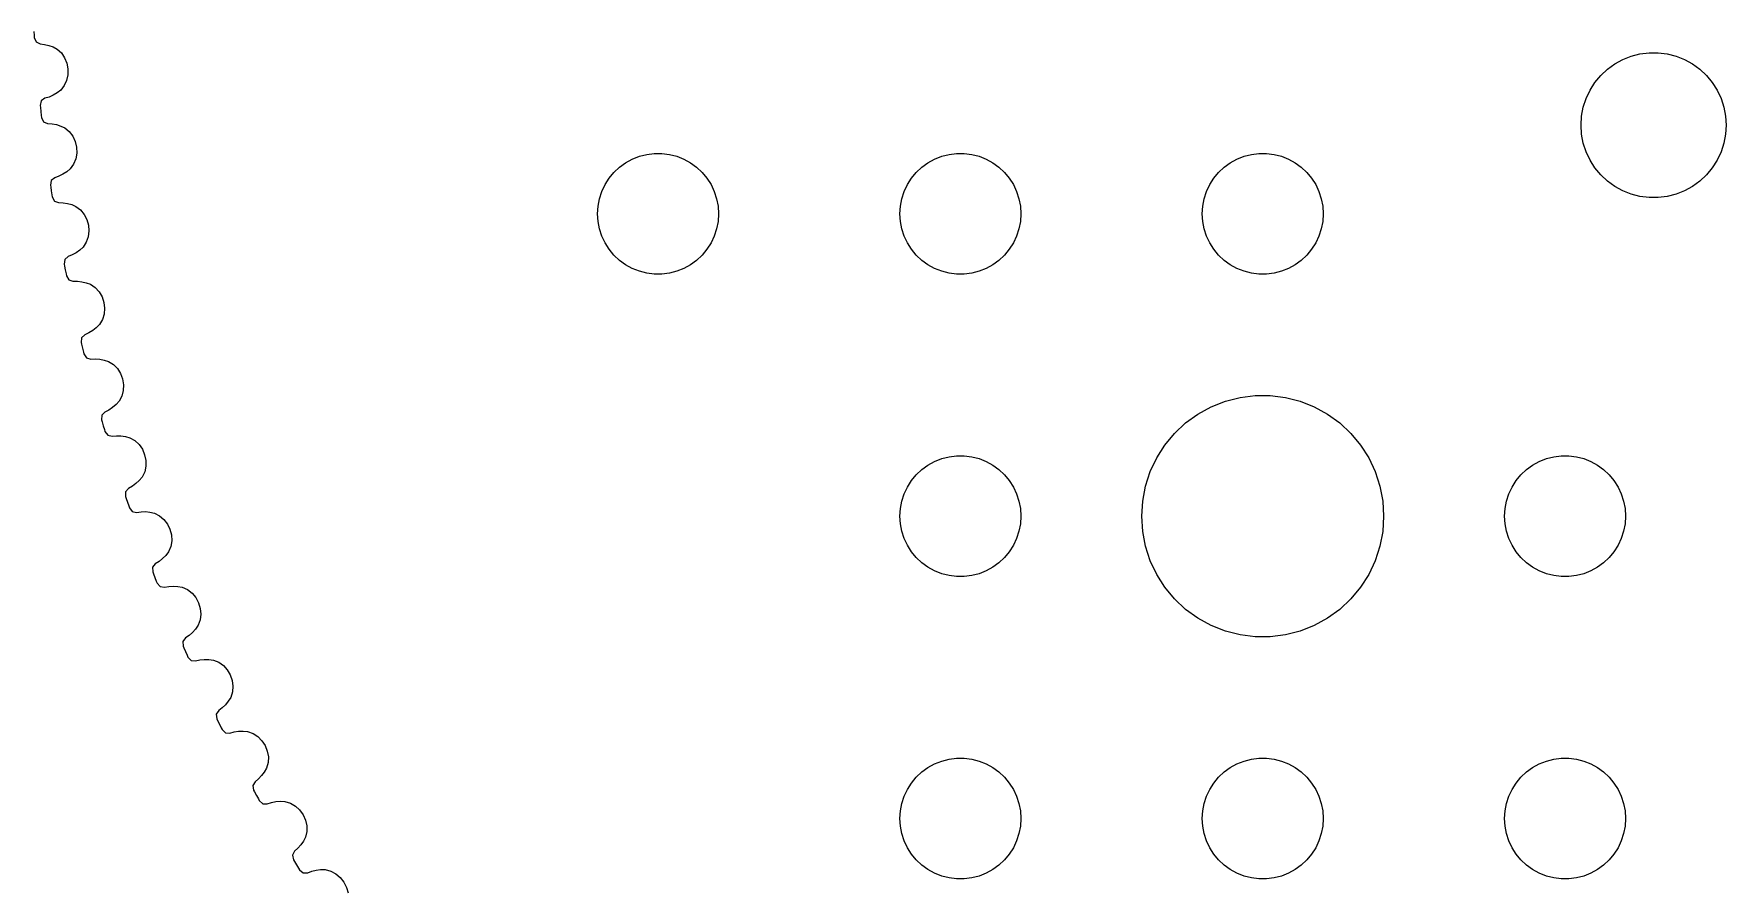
# Model space of a CAD drawing. Header units: metres. Extents: x -45.6 to 45.6, y -45.6 to 45.6.
# Drawn here: x -45.48 to -3.5, y -24.28 to -3.04 of the extents above; entities that cross this region are included whole.
import ezdxf

# ---------------------------------------------------------------- set-up
doc = ezdxf.new("R2010")
doc.units = ezdxf.units.M

msp = doc.modelspace()

# ---------------------------------------------------------------- linework, layer by layer
for p, q in [((-45.485, -2.98123), (-45.4784, -3.08046)), ((-45.4784, -3.08046), (-45.4751, -3.1282)), ((-45.4751, -3.1282), (-45.4283, -3.23691)), ((-45.4283, -3.23691), (-45.3304, -3.28491)), ((-45.3304, -3.28491), (-45.221, -3.29776)), ((-45.221, -3.29776), (-45.1136, -3.32401)), ((-45.1136, -3.32401), (-45.0091, -3.36324)), ((-45.0091, -3.36324), (-44.9082, -3.41499)), ((-44.9082, -3.41499), (-44.8022, -3.51196)), ((-44.8022, -3.51196), (-44.7213, -3.62987)), ((-44.7213, -3.62987), (-44.6667, -3.76299)), ((-44.6667, -3.76299), (-44.6398, -3.90547)), ((-6.26749, -3.7832), (-6.0694, -3.6743)), ((-6.0694, -3.6743), (-5.85922, -3.59109)), ((-5.85922, -3.59109), (-5.64027, -3.53488)), ((-5.64027, -3.53488), (-5.41602, -3.50655)), ((-5.41602, -3.50655), (-5.18997, -3.50655)), ((-5.18997, -3.50655), (-4.96571, -3.53488)), ((-4.96571, -3.53488), (-4.74677, -3.59109)), ((-4.74677, -3.59109), (-4.53659, -3.6743)), ((-4.53659, -3.6743), (-4.3385, -3.7832)), ((-44.6722, -4.19102), (-44.7314, -4.32121)), ((-44.6416, -4.05048), (-44.6722, -4.19102)), ((-44.6398, -3.90547), (-44.6416, -4.05048)), ((-6.75922, -4.24498), (-6.61514, -4.0708)), ((-6.61514, -4.0708), (-6.45035, -3.91606)), ((-6.45035, -3.91606), (-6.26749, -3.7832)), ((-4.3385, -3.7832), (-4.15562, -3.91606)), ((-4.15562, -3.91606), (-3.99084, -4.0708)), ((-3.99084, -4.0708), (-3.84676, -4.24498)), ((-45.1066, -4.60483), (-45.2122, -4.63652)), ((-45.0055, -4.56023), (-45.1066, -4.60483)), ((-44.9094, -4.50343), (-45.0055, -4.56023)), ((-44.819, -4.4351), (-44.9094, -4.50343)), ((-44.7314, -4.32121), (-44.819, -4.4351)), ((-6.97659, -4.64037), (-6.88034, -4.43584)), ((-6.88034, -4.43584), (-6.75922, -4.24498)), ((-3.84676, -4.24498), (-3.72565, -4.43584)), ((-3.72565, -4.43584), (-3.62939, -4.64037)), ((-45.3002, -4.70065), (-45.3275, -4.81598)), ((-45.3275, -4.81598), (-45.3224, -4.86357)), ((-45.3224, -4.86357), (-45.3117, -4.96243)), ((-45.3117, -4.96243), (-45.3008, -5.06128)), ((-45.2122, -4.63652), (-45.3002, -4.70065)), ((-7.08879, -5.07739), (-7.04645, -4.85535)), ((-7.04645, -4.85535), (-6.97659, -4.64037)), ((-3.62939, -4.64037), (-3.55954, -4.85535)), ((-3.55954, -4.85535), (-3.51718, -5.07739)), ((-45.3008, -5.06128), (-45.2954, -5.10883)), ((-45.2954, -5.10883), (-45.2439, -5.21538)), ((-45.2439, -5.21538), (-45.144, -5.25906)), ((-45.144, -5.25906), (-45.0341, -5.26714)), ((-45.0341, -5.26714), (-44.9257, -5.28867)), ((-44.9257, -5.28867), (-44.8196, -5.3233)), ((-44.8196, -5.3233), (-44.7166, -5.37062)), ((-44.7166, -5.37062), (-44.6064, -5.46286)), ((-7.103, -5.30299), (-7.08879, -5.07739)), ((-7.08879, -5.52859), (-7.103, -5.30299)), ((-3.51718, -5.07739), (-3.50299, -5.30299)), ((-3.50299, -5.30299), (-3.51718, -5.52859)), ((-44.6064, -5.46286), (-44.5204, -5.57713)), ((-44.5204, -5.57713), (-44.4601, -5.70773)), ((-44.4601, -5.70773), (-44.4269, -5.84891)), ((-44.4269, -5.84891), (-44.4224, -5.99385)), ((-7.04645, -5.75064), (-7.08879, -5.52859)), ((-6.97659, -5.96562), (-7.04645, -5.75064)), ((-3.55954, -5.75064), (-3.62939, -5.96562)), ((-3.51718, -5.52859), (-3.55954, -5.75064)), ((-44.5004, -6.26825), (-44.5829, -6.38586)), ((-44.4469, -6.13562), (-44.5004, -6.26825)), ((-44.4224, -5.99385), (-44.4469, -6.13562)), ((-30.9561, -6.34422), (-30.8037, -6.23351)), ((-30.8037, -6.23351), (-30.6387, -6.14275)), ((-30.6387, -6.14275), (-30.4635, -6.07341)), ((-30.4635, -6.07341), (-30.2811, -6.02657)), ((-30.2811, -6.02657), (-30.0942, -6.00294)), ((-30.0942, -6.00294), (-29.9058, -6.00294)), ((-29.9058, -6.00294), (-29.7189, -6.02657)), ((-29.7189, -6.02657), (-29.5365, -6.07341)), ((-29.5365, -6.07341), (-29.3613, -6.14275)), ((-29.3613, -6.14275), (-29.1963, -6.23351)), ((-29.1963, -6.23351), (-29.0439, -6.34422)), ((-23.4561, -6.34422), (-23.3037, -6.23351)), ((-23.3037, -6.23351), (-23.1387, -6.14275)), ((-23.1387, -6.14275), (-22.9635, -6.07341)), ((-22.9635, -6.07341), (-22.7811, -6.02657)), ((-22.7811, -6.02657), (-22.5942, -6.00294)), ((-22.5942, -6.00294), (-22.4058, -6.00294)), ((-22.4058, -6.00294), (-22.2189, -6.02657)), ((-22.2189, -6.02657), (-22.0365, -6.07341)), ((-22.0365, -6.07341), (-21.8613, -6.14275)), ((-21.8613, -6.14275), (-21.6963, -6.23351)), ((-21.6963, -6.23351), (-21.5439, -6.34422)), ((-15.9561, -6.34422), (-15.8037, -6.23351)), ((-15.8037, -6.23351), (-15.6387, -6.14275)), ((-15.6387, -6.14275), (-15.4635, -6.07341)), ((-15.4635, -6.07341), (-15.2811, -6.02657)), ((-15.2811, -6.02657), (-15.0942, -6.00294)), ((-15.0942, -6.00294), (-14.9058, -6.00294)), ((-14.9058, -6.00294), (-14.7189, -6.02657)), ((-14.7189, -6.02657), (-14.5365, -6.07341)), ((-14.5365, -6.07341), (-14.3613, -6.14275)), ((-14.3613, -6.14275), (-14.1963, -6.23351)), ((-14.1963, -6.23351), (-14.0439, -6.34422)), ((-6.88034, -6.17015), (-6.97659, -5.96562)), ((-6.75922, -6.36101), (-6.88034, -6.17015)), ((-3.72565, -6.17015), (-3.84676, -6.36101)), ((-3.62939, -5.96562), (-3.72565, -6.17015)), ((-45.0521, -6.67215), (-45.0742, -6.78856)), ((-44.9669, -6.60425), (-45.0521, -6.67215)), ((-44.8628, -6.56796), (-44.9669, -6.60425)), ((-44.7637, -6.519), (-44.8628, -6.56796)), ((-44.6702, -6.45807), (-44.7637, -6.519)), ((-44.5829, -6.38586), (-44.6702, -6.45807)), ((-31.3145, -6.77736), (-31.2135, -6.61832)), ((-31.2135, -6.61832), (-31.0934, -6.47318)), ((-31.0934, -6.47318), (-30.9561, -6.34422)), ((-29.0439, -6.34422), (-28.9065, -6.47318)), ((-28.9065, -6.47318), (-28.7865, -6.61832)), ((-28.7865, -6.61832), (-28.6855, -6.77736)), ((-23.8145, -6.77736), (-23.7135, -6.61832)), ((-23.7135, -6.61832), (-23.5934, -6.47318)), ((-23.5934, -6.47318), (-23.4561, -6.34422)), ((-21.5439, -6.34422), (-21.4065, -6.47318)), ((-21.4065, -6.47318), (-21.2865, -6.61832)), ((-21.2865, -6.61832), (-21.1855, -6.77736)), ((-16.3145, -6.77736), (-16.2135, -6.61832)), ((-16.2135, -6.61832), (-16.0934, -6.47318)), ((-16.0934, -6.47318), (-15.9561, -6.34422)), ((-14.0439, -6.34422), (-13.9065, -6.47318)), ((-13.9065, -6.47318), (-13.7865, -6.61832)), ((-13.7865, -6.61832), (-13.6855, -6.77736)), ((-6.61514, -6.53517), (-6.75922, -6.36101)), ((-6.45035, -6.68991), (-6.61514, -6.53517)), ((-6.26749, -6.82278), (-6.45035, -6.68991)), ((-4.15562, -6.68991), (-4.3385, -6.82278)), ((-3.99084, -6.53517), (-4.15562, -6.68991)), ((-3.84676, -6.36101), (-3.99084, -6.53517)), ((-45.0742, -6.78856), (-45.0671, -6.83588)), ((-45.0671, -6.83588), (-45.0521, -6.93417)), ((-45.0521, -6.93417), (-45.0369, -7.03244)), ((-45.0369, -7.03244), (-45.0294, -7.07971)), ((-45.0294, -7.07971), (-44.9733, -7.18393)), ((-31.4882, -7.312), (-31.4529, -7.12695)), ((-31.4529, -7.12695), (-31.3947, -6.9478)), ((-31.3947, -6.9478), (-31.3145, -6.77736)), ((-28.6855, -6.77736), (-28.6053, -6.9478)), ((-28.6053, -6.9478), (-28.5471, -7.12695)), ((-28.5471, -7.12695), (-28.5118, -7.312)), ((-23.9882, -7.312), (-23.9529, -7.12695)), ((-23.9529, -7.12695), (-23.8947, -6.9478)), ((-23.8947, -6.9478), (-23.8145, -6.77736)), ((-21.1855, -6.77736), (-21.1053, -6.9478)), ((-21.1053, -6.9478), (-21.0471, -7.12695)), ((-21.0471, -7.12695), (-21.0118, -7.312)), ((-16.4882, -7.312), (-16.4529, -7.12695)), ((-16.4529, -7.12695), (-16.3947, -6.9478)), ((-16.3947, -6.9478), (-16.3145, -6.77736)), ((-13.6855, -6.77736), (-13.6053, -6.9478)), ((-13.6053, -6.9478), (-13.5471, -7.12695)), ((-13.5471, -7.12695), (-13.5118, -7.312)), ((-6.0694, -6.93169), (-6.26749, -6.82278)), ((-5.85922, -7.01489), (-6.0694, -6.93169)), ((-5.64027, -7.07111), (-5.85922, -7.01489)), ((-5.41602, -7.09944), (-5.64027, -7.07111)), ((-5.18997, -7.09944), (-5.41602, -7.09944)), ((-4.96571, -7.07111), (-5.18997, -7.09944)), ((-4.74677, -7.01489), (-4.96571, -7.07111)), ((-4.53659, -6.93169), (-4.74677, -7.01489)), ((-4.3385, -6.82278), (-4.53659, -6.93169)), ((-44.9733, -7.18393), (-44.8716, -7.22322)), ((-44.8716, -7.22322), (-44.7615, -7.22647)), ((-44.7615, -7.22647), (-44.6523, -7.24327)), ((-44.6523, -7.24327), (-44.5447, -7.27324)), ((-44.5447, -7.27324), (-44.4397, -7.31601)), ((-44.4397, -7.31601), (-44.3257, -7.40337)), ((-44.3257, -7.40337), (-44.2347, -7.51378)), ((-44.2347, -7.51378), (-44.1688, -7.64162)), ((-31.5, -7.5), (-31.4882, -7.312)), ((-31.4882, -7.68799), (-31.5, -7.5)), ((-28.5118, -7.312), (-28.5, -7.5)), ((-28.5, -7.5), (-28.5118, -7.68799)), ((-24, -7.5), (-23.9882, -7.312)), ((-23.9882, -7.68799), (-24, -7.5)), ((-21.0118, -7.312), (-21, -7.5)), ((-21, -7.5), (-21.0118, -7.68799)), ((-16.5, -7.5), (-16.4882, -7.312)), ((-16.4882, -7.68799), (-16.5, -7.5)), ((-13.5118, -7.312), (-13.5, -7.5)), ((-13.5, -7.5), (-13.5118, -7.68799)), ((-44.1688, -7.64162), (-44.1295, -7.78122)), ((-44.1187, -7.92583), (-44.1369, -8.06853)), ((-44.1295, -7.78122), (-44.1187, -7.92583)), ((-31.4529, -7.87303), (-31.4882, -7.68799)), ((-31.3947, -8.05219), (-31.4529, -7.87303)), ((-28.5471, -7.87303), (-28.6053, -8.05219)), ((-28.5118, -7.68799), (-28.5471, -7.87303)), ((-23.9529, -7.87303), (-23.9882, -7.68799)), ((-23.8947, -8.05219), (-23.9529, -7.87303)), ((-21.0471, -7.87303), (-21.1053, -8.05219)), ((-21.0118, -7.68799), (-21.0471, -7.87303)), ((-16.4529, -7.87303), (-16.4882, -7.68799)), ((-16.3947, -8.05219), (-16.4529, -7.87303)), ((-13.5471, -7.87303), (-13.6053, -8.05219)), ((-13.5118, -7.68799), (-13.5471, -7.87303)), ((-44.2619, -8.32446), (-44.346, -8.40041)), ((-44.1846, -8.20337), (-44.2619, -8.32446)), ((-44.1369, -8.06853), (-44.1846, -8.20337)), ((-31.3145, -8.22263), (-31.3947, -8.05219)), ((-31.2135, -8.38167), (-31.3145, -8.22263)), ((-31.0934, -8.52681), (-31.2135, -8.38167)), ((-28.7865, -8.38167), (-28.9065, -8.52681)), ((-28.6855, -8.22263), (-28.7865, -8.38167)), ((-28.6053, -8.05219), (-28.6855, -8.22263)), ((-23.8145, -8.22263), (-23.8947, -8.05219)), ((-23.7135, -8.38167), (-23.8145, -8.22263)), ((-23.5934, -8.52681), (-23.7135, -8.38167)), ((-21.2865, -8.38167), (-21.4065, -8.52681)), ((-21.1855, -8.22263), (-21.2865, -8.38167)), ((-21.1053, -8.05219), (-21.1855, -8.22263)), ((-16.3145, -8.22263), (-16.3947, -8.05219)), ((-16.2135, -8.38167), (-16.3145, -8.22263)), ((-16.0934, -8.52681), (-16.2135, -8.38167)), ((-13.7865, -8.38167), (-13.9065, -8.52681)), ((-13.6855, -8.22263), (-13.7865, -8.38167)), ((-13.6053, -8.05219), (-13.6855, -8.22263)), ((-44.7182, -8.63095), (-44.7352, -8.7482)), ((-44.7352, -8.7482), (-44.7261, -8.79517)), ((-44.7261, -8.79517), (-44.7068, -8.89272)), ((-44.636, -8.55939), (-44.7182, -8.63095)), ((-44.5337, -8.5186), (-44.636, -8.55939)), ((-44.4368, -8.46536), (-44.5337, -8.5186)), ((-44.346, -8.40041), (-44.4368, -8.46536)), ((-30.9561, -8.65576), (-31.0934, -8.52681)), ((-30.8037, -8.76648), (-30.9561, -8.65576)), ((-30.6387, -8.85724), (-30.8037, -8.76648)), ((-29.1963, -8.76648), (-29.3613, -8.85724)), ((-29.0439, -8.65576), (-29.1963, -8.76648)), ((-28.9065, -8.52681), (-29.0439, -8.65576)), ((-23.4561, -8.65576), (-23.5934, -8.52681)), ((-23.3037, -8.76648), (-23.4561, -8.65576)), ((-23.1387, -8.85724), (-23.3037, -8.76648)), ((-21.6963, -8.76648), (-21.8613, -8.85724)), ((-21.5439, -8.65576), (-21.6963, -8.76648)), ((-21.4065, -8.52681), (-21.5439, -8.65576)), ((-15.9561, -8.65576), (-16.0934, -8.52681)), ((-15.8037, -8.76648), (-15.9561, -8.65576)), ((-15.6387, -8.85724), (-15.8037, -8.76648)), ((-14.1963, -8.76648), (-14.3613, -8.85724)), ((-14.0439, -8.65576), (-14.1963, -8.76648)), ((-13.9065, -8.52681), (-14.0439, -8.65576)), ((-44.7068, -8.89272), (-44.6873, -8.99023)), ((-44.6873, -8.99023), (-44.6778, -9.03714)), ((-44.6778, -9.03714), (-44.6171, -9.13879)), ((-44.6171, -9.13879), (-44.5138, -9.17361)), ((-44.5138, -9.17361), (-44.4037, -9.17207)), ((-44.4037, -9.17207), (-44.2938, -9.18408)), ((-44.2938, -9.18408), (-44.1851, -9.20934)), ((-44.1851, -9.20934), (-44.0783, -9.24748)), ((-30.4635, -8.92657), (-30.6387, -8.85724)), ((-30.2811, -8.97342), (-30.4635, -8.92657)), ((-30.0942, -8.99704), (-30.2811, -8.97342)), ((-29.9058, -8.99704), (-30.0942, -8.99704)), ((-29.7189, -8.97342), (-29.9058, -8.99704)), ((-29.5365, -8.92657), (-29.7189, -8.97342)), ((-29.3613, -8.85724), (-29.5365, -8.92657)), ((-22.9635, -8.92657), (-23.1387, -8.85724)), ((-22.7811, -8.97342), (-22.9635, -8.92657)), ((-22.5942, -8.99704), (-22.7811, -8.97342)), ((-22.4058, -8.99704), (-22.5942, -8.99704)), ((-22.2189, -8.97342), (-22.4058, -8.99704)), ((-22.0365, -8.92657), (-22.2189, -8.97342)), ((-21.8613, -8.85724), (-22.0365, -8.92657)), ((-15.4635, -8.92657), (-15.6387, -8.85724)), ((-15.2811, -8.97342), (-15.4635, -8.92657)), ((-15.0942, -8.99704), (-15.2811, -8.97342)), ((-14.9058, -8.99704), (-15.0942, -8.99704)), ((-14.7189, -8.97342), (-14.9058, -8.99704)), ((-14.5365, -8.92657), (-14.7189, -8.97342)), ((-14.3613, -8.85724), (-14.5365, -8.92657)), ((-44.0783, -9.24748), (-43.9605, -9.32977)), ((-43.9605, -9.32977), (-43.8649, -9.43611)), ((-43.8649, -9.43611), (-43.7934, -9.56096)), ((-43.7934, -9.56096), (-43.7481, -9.69872)), ((-43.743, -9.98607), (-43.7847, -10.1229)), ((-43.7481, -9.69872), (-43.731, -9.84271)), ((-43.731, -9.84271), (-43.743, -9.98607)), ((-44.1197, -10.453), (-44.2202, -10.4982)), ((-44.0252, -10.3956), (-44.1197, -10.453)), ((-43.9374, -10.3268), (-44.0252, -10.3956)), ((-43.8567, -10.2472), (-43.9374, -10.3268)), ((-43.7847, -10.1229), (-43.8567, -10.2472)), ((-44.2991, -10.5733), (-44.3111, -10.6912)), ((-44.3111, -10.6912), (-44.2999, -10.7377)), ((-44.2999, -10.7377), (-44.2763, -10.8343)), ((-44.2202, -10.4982), (-44.2991, -10.5733)), ((-44.2763, -10.8343), (-44.2526, -10.9309)), ((-44.2526, -10.9309), (-44.241, -10.9774)), ((-44.241, -10.9774), (-44.176, -11.0763)), ((-44.176, -11.0763), (-44.0713, -11.1066)), ((-44.0713, -11.1066), (-43.9613, -11.1002)), ((-43.9613, -11.1002), (-43.8511, -11.1074)), ((-43.8511, -11.1074), (-43.7413, -11.1279)), ((-43.7413, -11.1279), (-43.633, -11.1613)), ((-43.633, -11.1613), (-43.5117, -11.2384)), ((-43.5117, -11.2384), (-43.4115, -11.3405)), ((-43.4115, -11.3405), (-43.3347, -11.4621)), ((-43.3347, -11.4621), (-43.2834, -11.5977)), ((-43.2834, -11.5977), (-43.26, -11.7409)), ((-43.26, -11.7409), (-43.2657, -11.8846)), ((-43.368, -12.1505), (-43.4451, -12.2334)), ((-43.3015, -12.0231), (-43.368, -12.1505)), ((-43.2657, -11.8846), (-43.3015, -12.0231)), ((-16.2773, -12.2855), (-15.927, -12.1468)), ((-15.927, -12.1468), (-15.5621, -12.0531)), ((-15.5621, -12.0531), (-15.1884, -12.0059)), ((-15.1884, -12.0059), (-14.8116, -12.0059)), ((-14.8116, -12.0059), (-14.4379, -12.0531)), ((-14.4379, -12.0531), (-14.0729, -12.1468)), ((-14.0729, -12.1468), (-13.7227, -12.2855)), ((-43.7957, -12.4955), (-43.8026, -12.6138)), ((-43.7202, -12.4171), (-43.7957, -12.4955)), ((-43.6217, -12.3676), (-43.7202, -12.4171)), ((-43.5299, -12.3061), (-43.6217, -12.3676)), ((-43.4451, -12.2334), (-43.5299, -12.3061)), ((-16.9123, -12.6884), (-16.6075, -12.467)), ((-16.6075, -12.467), (-16.2773, -12.2855)), ((-13.7227, -12.2855), (-13.3925, -12.467)), ((-13.3925, -12.467), (-13.0877, -12.6884)), ((-43.8026, -12.6138), (-43.7893, -12.6598)), ((-43.7893, -12.6598), (-43.7616, -12.7553)), ((-43.7616, -12.7553), (-43.7337, -12.8508)), ((-43.7337, -12.8508), (-43.7201, -12.8967)), ((-43.7201, -12.8967), (-43.6509, -12.9927)), ((-43.6509, -12.9927), (-43.5449, -13.0183)), ((-43.5449, -13.0183), (-43.4353, -13.0072)), ((-43.4353, -13.0072), (-43.3248, -13.0096)), ((-43.3248, -13.0096), (-43.2143, -13.0253)), ((-17.427, -13.2366), (-17.1869, -12.9464)), ((-17.1869, -12.9464), (-16.9123, -12.6884)), ((-13.0877, -12.6884), (-12.8131, -12.9464)), ((-12.8131, -12.9464), (-12.5729, -13.2366)), ((-43.2143, -13.0253), (-43.1046, -13.054)), ((-43.1046, -13.054), (-42.9801, -13.1257)), ((-42.9801, -13.1257), (-42.8756, -13.2233)), ((-42.8756, -13.2233), (-42.7935, -13.3414)), ((-42.7935, -13.3414), (-42.7363, -13.4747)), ((-17.6289, -13.5547), (-17.427, -13.2366)), ((-12.5729, -13.2366), (-12.3711, -13.5547)), ((-42.7363, -13.4747), (-42.7067, -13.6167)), ((-42.7062, -13.7605), (-42.7358, -13.9004)), ((-42.7067, -13.6167), (-42.7062, -13.7605)), ((-23.5934, -13.9732), (-23.4561, -13.8442)), ((-23.4561, -13.8442), (-23.3037, -13.7335)), ((-23.3037, -13.7335), (-23.1387, -13.6427)), ((-23.1387, -13.6427), (-22.9635, -13.5734)), ((-22.9635, -13.5734), (-22.7811, -13.5266)), ((-22.7811, -13.5266), (-22.5942, -13.5029)), ((-22.5942, -13.5029), (-22.4058, -13.5029)), ((-22.4058, -13.5029), (-22.2189, -13.5266)), ((-22.2189, -13.5266), (-22.0365, -13.5734)), ((-22.0365, -13.5734), (-21.8613, -13.6427)), ((-21.8613, -13.6427), (-21.6963, -13.7335)), ((-21.6963, -13.7335), (-21.5439, -13.8442)), ((-21.5439, -13.8442), (-21.4065, -13.9732)), ((-17.7893, -13.8956), (-17.6289, -13.5547)), ((-12.3711, -13.5547), (-12.2107, -13.8956)), ((-8.59344, -13.9732), (-8.45613, -13.8442)), ((-8.45613, -13.8442), (-8.30373, -13.7335)), ((-8.30373, -13.7335), (-8.13866, -13.6427)), ((-8.13866, -13.6427), (-7.96352, -13.5734)), ((-7.96352, -13.5734), (-7.78107, -13.5266)), ((-7.78107, -13.5266), (-7.59418, -13.5029)), ((-7.59418, -13.5029), (-7.40581, -13.5029)), ((-7.40581, -13.5029), (-7.21892, -13.5266)), ((-7.21892, -13.5266), (-7.03647, -13.5734)), ((-7.03647, -13.5734), (-6.86133, -13.6427)), ((-6.86133, -13.6427), (-6.69626, -13.7335)), ((-6.69626, -13.7335), (-6.54385, -13.8442)), ((-6.54385, -13.8442), (-6.40654, -13.9732)), ((-43.0408, -14.2585), (-43.1369, -14.3123)), ((-42.9517, -14.1931), (-43.0408, -14.2585)), ((-42.8701, -14.1169), (-42.9517, -14.1931)), ((-42.7967, -14.0306), (-42.8701, -14.1169)), ((-42.7358, -13.9004), (-42.7967, -14.0306)), ((-23.8145, -14.2774), (-23.7135, -14.1183)), ((-23.7135, -14.1183), (-23.5934, -13.9732)), ((-21.4065, -13.9732), (-21.2865, -14.1183)), ((-21.2865, -14.1183), (-21.1855, -14.2774)), ((-17.9763, -14.624), (-17.9057, -14.2539)), ((-17.9057, -14.2539), (-17.7893, -13.8956)), ((-12.2107, -13.8956), (-12.0942, -14.2539)), ((-12.0942, -14.2539), (-12.0237, -14.624)), ((-8.81445, -14.2774), (-8.71352, -14.1183)), ((-8.71352, -14.1183), (-8.59344, -13.9732)), ((-6.40654, -13.9732), (-6.28647, -14.1183)), ((-6.28647, -14.1183), (-6.18553, -14.2774)), ((-43.209, -14.394), (-43.2106, -14.5125)), ((-43.2106, -14.5125), (-43.1954, -14.5578)), ((-43.1369, -14.3123), (-43.209, -14.394)), ((-43.1954, -14.5578), (-43.1636, -14.6521)), ((-43.1636, -14.6521), (-43.1315, -14.7462)), ((-23.9882, -14.812), (-23.9529, -14.627)), ((-23.9529, -14.627), (-23.8947, -14.4478)), ((-23.8947, -14.4478), (-23.8145, -14.2774)), ((-21.1855, -14.2774), (-21.1053, -14.4478)), ((-21.1053, -14.4478), (-21.0471, -14.627)), ((-21.0471, -14.627), (-21.0118, -14.812)), ((-18, -15), (-17.9763, -14.624)), ((-12.0237, -14.624), (-12, -15)), ((-8.98816, -14.812), (-8.95287, -14.627)), ((-8.95287, -14.627), (-8.89465, -14.4478)), ((-8.89465, -14.4478), (-8.81445, -14.2774)), ((-6.18553, -14.2774), (-6.10533, -14.4478)), ((-6.10533, -14.4478), (-6.04712, -14.627)), ((-6.04712, -14.627), (-6.01183, -14.812)), ((-43.1315, -14.7462), (-43.116, -14.7914)), ((-43.116, -14.7914), (-43.0426, -14.8843)), ((-43.0426, -14.8843), (-42.9356, -14.9053)), ((-42.9356, -14.9053), (-42.8266, -14.8895)), ((-42.8266, -14.8895), (-42.7161, -14.887)), ((-42.7161, -14.887), (-42.605, -14.8979)), ((-42.605, -14.8979), (-42.4942, -14.9218)), ((-42.4942, -14.9218), (-42.3667, -14.988)), ((-42.3667, -14.988), (-42.258, -15.0809)), ((-42.258, -15.0809), (-42.1708, -15.1954)), ((-24, -15), (-23.9882, -14.812)), ((-23.9882, -15.188), (-24, -15)), ((-21.0118, -14.812), (-21, -15)), ((-21, -15), (-21.0118, -15.188)), ((-17.9763, -15.376), (-18, -15)), ((-12, -15), (-12.0237, -15.376)), ((-9, -15), (-8.98816, -14.812)), ((-8.98816, -15.188), (-9, -15)), ((-6.01183, -14.812), (-6, -15)), ((-6, -15), (-6.01183, -15.188)), ((-42.1708, -15.1954), (-42.1079, -15.326)), ((-42.1079, -15.326), (-42.0721, -15.4665)), ((-42.0721, -15.4665), (-42.0653, -15.6102)), ((-23.9529, -15.373), (-23.9882, -15.188)), ((-23.8947, -15.5522), (-23.9529, -15.373)), ((-21.0471, -15.373), (-21.1053, -15.5522)), ((-21.0118, -15.188), (-21.0471, -15.373)), ((-17.9057, -15.7461), (-17.9763, -15.376)), ((-12.0237, -15.376), (-12.0942, -15.7461)), ((-8.95287, -15.373), (-8.98816, -15.188)), ((-8.89465, -15.5522), (-8.95287, -15.373)), ((-6.04712, -15.373), (-6.10533, -15.5522)), ((-6.01183, -15.188), (-6.04712, -15.373)), ((-42.1439, -15.884), (-42.2136, -15.9734)), ((-42.0888, -15.7513), (-42.1439, -15.884)), ((-42.0653, -15.6102), (-42.0888, -15.7513)), ((-23.8145, -15.7226), (-23.8947, -15.5522)), ((-23.7135, -15.8817), (-23.8145, -15.7226)), ((-23.5934, -16.0268), (-23.7135, -15.8817)), ((-21.2865, -15.8817), (-21.4065, -16.0268)), ((-21.1855, -15.7226), (-21.2865, -15.8817)), ((-21.1053, -15.5522), (-21.1855, -15.7226)), ((-17.7893, -16.1044), (-17.9057, -15.7461)), ((-12.0942, -15.7461), (-12.2107, -16.1044)), ((-8.81445, -15.7226), (-8.89465, -15.5522)), ((-8.71352, -15.8817), (-8.81445, -15.7226)), ((-8.59344, -16.0268), (-8.71352, -15.8817)), ((-6.28647, -15.8817), (-6.40654, -16.0268)), ((-6.18553, -15.7226), (-6.28647, -15.8817)), ((-6.10533, -15.5522), (-6.18553, -15.7226)), ((-42.4716, -16.1803), (-42.54, -16.265)), ((-42.54, -16.265), (-42.5365, -16.3835)), ((-42.3779, -16.1224), (-42.4716, -16.1803)), ((-42.2917, -16.0531), (-42.3779, -16.1224)), ((-42.2136, -15.9734), (-42.2917, -16.0531)), ((-23.4561, -16.1558), (-23.5934, -16.0268)), ((-23.3037, -16.2665), (-23.4561, -16.1558)), ((-23.1387, -16.3572), (-23.3037, -16.2665)), ((-22.9635, -16.4266), (-23.1387, -16.3572)), ((-21.8613, -16.3572), (-22.0365, -16.4266)), ((-21.6963, -16.2665), (-21.8613, -16.3572)), ((-21.5439, -16.1558), (-21.6963, -16.2665)), ((-21.4065, -16.0268), (-21.5439, -16.1558)), ((-17.6289, -16.4453), (-17.7893, -16.1044)), ((-12.2107, -16.1044), (-12.3711, -16.4453)), ((-8.45613, -16.1558), (-8.59344, -16.0268)), ((-8.30373, -16.2665), (-8.45613, -16.1558)), ((-8.13866, -16.3572), (-8.30373, -16.2665)), ((-7.96352, -16.4266), (-8.13866, -16.3572)), ((-6.86133, -16.3572), (-7.03647, -16.4266)), ((-6.69626, -16.2665), (-6.86133, -16.3572)), ((-6.54385, -16.1558), (-6.69626, -16.2665)), ((-6.40654, -16.0268), (-6.54385, -16.1558)), ((-42.5365, -16.3835), (-42.5193, -16.4281)), ((-42.5193, -16.4281), (-42.4834, -16.5209)), ((-42.4834, -16.5209), (-42.4472, -16.6135)), ((-42.4472, -16.6135), (-42.4297, -16.6581)), ((-42.4297, -16.6581), (-42.3524, -16.7476)), ((-42.3524, -16.7476), (-42.2446, -16.764)), ((-42.2446, -16.764), (-42.1364, -16.7433)), ((-42.1364, -16.7433), (-42.0261, -16.7361)), ((-42.0261, -16.7361), (-41.9146, -16.7421)), ((-41.9146, -16.7421), (-41.8028, -16.7611)), ((-41.8028, -16.7611), (-41.6726, -16.8217)), ((-22.7811, -16.4734), (-22.9635, -16.4266)), ((-22.5942, -16.497), (-22.7811, -16.4734)), ((-22.4058, -16.497), (-22.5942, -16.497)), ((-22.2189, -16.4734), (-22.4058, -16.497)), ((-22.0365, -16.4266), (-22.2189, -16.4734)), ((-17.427, -16.7634), (-17.6289, -16.4453)), ((-17.1869, -17.0536), (-17.427, -16.7634)), ((-12.5729, -16.7634), (-12.8131, -17.0536)), ((-12.3711, -16.4453), (-12.5729, -16.7634)), ((-7.78107, -16.4734), (-7.96352, -16.4266)), ((-7.59418, -16.497), (-7.78107, -16.4734)), ((-7.40581, -16.497), (-7.59418, -16.497)), ((-7.21892, -16.4734), (-7.40581, -16.497)), ((-7.03647, -16.4266), (-7.21892, -16.4734)), ((-41.6726, -16.8217), (-41.5599, -16.9098)), ((-41.5599, -16.9098), (-41.4679, -17.0204)), ((-41.4679, -17.0204), (-41.3993, -17.1481)), ((-41.3993, -17.1481), (-41.3574, -17.287)), ((-16.9123, -17.3115), (-17.1869, -17.0536)), ((-12.8131, -17.0536), (-13.0877, -17.3115)), ((-41.3617, -17.5722), (-41.411, -17.7072)), ((-41.3444, -17.4303), (-41.3617, -17.5722)), ((-41.3574, -17.287), (-41.3444, -17.4303)), ((-16.6075, -17.533), (-16.9123, -17.3115)), ((-16.2773, -17.7145), (-16.6075, -17.533)), ((-13.3925, -17.533), (-13.7227, -17.7145)), ((-13.0877, -17.3115), (-13.3925, -17.533)), ((-41.7254, -18.0175), (-41.7901, -18.1051)), ((-41.6343, -17.9555), (-41.7254, -18.0175)), ((-41.5512, -17.8826), (-41.6343, -17.9555)), ((-41.4766, -17.7995), (-41.5512, -17.8826)), ((-41.411, -17.7072), (-41.4766, -17.7995)), ((-15.927, -17.8532), (-16.2773, -17.7145)), ((-15.5621, -17.9469), (-15.927, -17.8532)), ((-15.1884, -17.9941), (-15.5621, -17.9469)), ((-14.8116, -17.9941), (-15.1884, -17.9941)), ((-14.4379, -17.9469), (-14.8116, -17.9941)), ((-14.0729, -17.8532), (-14.4379, -17.9469)), ((-13.7227, -17.7145), (-14.0729, -17.8532)), ((-41.7901, -18.1051), (-41.7814, -18.2233)), ((-41.7814, -18.2233), (-41.7622, -18.2672)), ((-41.7622, -18.2672), (-41.7223, -18.3582)), ((-41.7223, -18.3582), (-41.6821, -18.4492)), ((-41.6821, -18.4492), (-41.6627, -18.493)), ((-41.6627, -18.493), (-41.5815, -18.5791)), ((-41.5815, -18.5791), (-41.4732, -18.5907)), ((-41.4732, -18.5907), (-41.3659, -18.5654)), ((-41.3659, -18.5654), (-41.2561, -18.5533)), ((-41.2561, -18.5533), (-41.1445, -18.5544)), ((-41.1445, -18.5544), (-41.032, -18.5686)), ((-41.032, -18.5686), (-40.8992, -18.6234)), ((-40.8992, -18.6234), (-40.7828, -18.7065)), ((-40.7828, -18.7065), (-40.686, -18.813)), ((-40.686, -18.813), (-40.6119, -18.9376)), ((-40.6119, -18.9376), (-40.564, -19.0745)), ((-40.564, -19.0745), (-40.5447, -19.2171)), ((-40.5447, -19.2171), (-40.5558, -19.3597)), ((-40.7316, -19.678), (-40.8114, -19.7545)), ((-40.6608, -19.5918), (-40.7316, -19.678)), ((-40.5992, -19.4966), (-40.6608, -19.5918)), ((-40.5558, -19.3597), (-40.5992, -19.4966)), ((-40.8997, -19.8204), (-40.9606, -19.9108)), ((-40.9606, -19.9108), (-40.9467, -20.0284)), ((-40.9467, -20.0284), (-40.9257, -20.0714)), ((-40.9257, -20.0714), (-40.8818, -20.1607)), ((-40.8114, -19.7545), (-40.8997, -19.8204)), ((-40.8818, -20.1607), (-40.8377, -20.2498)), ((-40.8377, -20.2498), (-40.8164, -20.2927)), ((-40.8164, -20.2927), (-40.7316, -20.3752)), ((-40.7316, -20.3752), (-40.6228, -20.3821)), ((-40.6228, -20.3821), (-40.5168, -20.3521)), ((-40.5168, -20.3521), (-40.4075, -20.3352)), ((-40.4075, -20.3352), (-40.296, -20.3315)), ((-40.296, -20.3315), (-40.183, -20.3407)), ((-40.183, -20.3407), (-40.0479, -20.3897)), ((-40.0479, -20.3897), (-39.928, -20.4677)), ((-39.928, -20.4677), (-39.8266, -20.5698)), ((-39.8266, -20.5698), (-39.7472, -20.6911)), ((-39.7472, -20.6911), (-39.6934, -20.8257)), ((-39.6934, -20.8257), (-39.6679, -20.9673)), ((-39.6679, -20.9673), (-39.6728, -21.1103)), ((-39.7675, -21.3467), (-39.8345, -21.436)), ((-39.7101, -21.249), (-39.7675, -21.3467)), ((-39.6728, -21.1103), (-39.7101, -21.249)), ((-23.5934, -21.4732), (-23.4561, -21.3442)), ((-23.4561, -21.3442), (-23.3037, -21.2335)), ((-23.3037, -21.2335), (-23.1387, -21.1427)), ((-23.1387, -21.1427), (-22.9635, -21.0734)), ((-22.9635, -21.0734), (-22.7811, -21.0266)), ((-22.7811, -21.0266), (-22.5942, -21.003)), ((-22.5942, -21.003), (-22.4058, -21.003)), ((-22.4058, -21.003), (-22.2189, -21.0266)), ((-22.2189, -21.0266), (-22.0365, -21.0734)), ((-22.0365, -21.0734), (-21.8613, -21.1427)), ((-21.8613, -21.1427), (-21.6963, -21.2335)), ((-21.6963, -21.2335), (-21.5439, -21.3442)), ((-21.5439, -21.3442), (-21.4065, -21.4732)), ((-16.0934, -21.4732), (-15.9561, -21.3442)), ((-15.9561, -21.3442), (-15.8037, -21.2335)), ((-15.8037, -21.2335), (-15.6387, -21.1427)), ((-15.6387, -21.1427), (-15.4635, -21.0734)), ((-15.4635, -21.0734), (-15.2811, -21.0266)), ((-15.2811, -21.0266), (-15.0942, -21.003)), ((-15.0942, -21.003), (-14.9058, -21.003)), ((-14.9058, -21.003), (-14.7189, -21.0266)), ((-14.7189, -21.0266), (-14.5365, -21.0734)), ((-14.5365, -21.0734), (-14.3613, -21.1427)), ((-14.3613, -21.1427), (-14.1963, -21.2335)), ((-14.1963, -21.2335), (-14.0439, -21.3442)), ((-14.0439, -21.3442), (-13.9065, -21.4732)), ((-8.59344, -21.4732), (-8.45613, -21.3442)), ((-8.45613, -21.3442), (-8.30373, -21.2335)), ((-8.30373, -21.2335), (-8.13866, -21.1427)), ((-8.13866, -21.1427), (-7.96352, -21.0734)), ((-7.96352, -21.0734), (-7.78107, -21.0266)), ((-7.78107, -21.0266), (-7.59418, -21.003)), ((-7.59418, -21.003), (-7.40581, -21.003)), ((-7.40581, -21.003), (-7.21892, -21.0266)), ((-7.21892, -21.0266), (-7.03647, -21.0734)), ((-7.03647, -21.0734), (-6.86133, -21.1427)), ((-6.86133, -21.1427), (-6.69626, -21.2335)), ((-6.69626, -21.2335), (-6.54385, -21.3442)), ((-6.54385, -21.3442), (-6.40654, -21.4732)), ((-39.9963, -21.5855), (-40.0531, -21.6785)), ((-40.0531, -21.6785), (-40.0341, -21.7955)), ((-40.0341, -21.7955), (-40.0112, -21.8375)), ((-39.9109, -21.5159), (-39.9963, -21.5855)), ((-39.8345, -21.436), (-39.9109, -21.5159)), ((-23.8947, -21.9478), (-23.8145, -21.7774)), ((-23.8145, -21.7774), (-23.7135, -21.6183)), ((-23.7135, -21.6183), (-23.5934, -21.4732)), ((-21.4065, -21.4732), (-21.2865, -21.6183)), ((-21.2865, -21.6183), (-21.1855, -21.7774)), ((-21.1855, -21.7774), (-21.1053, -21.9478)), ((-16.3947, -21.9478), (-16.3145, -21.7774)), ((-16.3145, -21.7774), (-16.2135, -21.6183)), ((-16.2135, -21.6183), (-16.0934, -21.4732)), ((-13.9065, -21.4732), (-13.7865, -21.6183)), ((-13.7865, -21.6183), (-13.6855, -21.7774)), ((-13.6855, -21.7774), (-13.6053, -21.9478)), ((-8.89465, -21.9478), (-8.81445, -21.7774)), ((-8.81445, -21.7774), (-8.71352, -21.6183)), ((-8.71352, -21.6183), (-8.59344, -21.4732)), ((-6.40654, -21.4732), (-6.28647, -21.6183)), ((-6.28647, -21.6183), (-6.18553, -21.7774)), ((-6.18553, -21.7774), (-6.10533, -21.9478)), ((-40.0112, -21.8375), (-39.9635, -21.9247)), ((-39.9635, -21.9247), (-39.9156, -22.0119)), ((-39.9156, -22.0119), (-39.8924, -22.0537)), ((-39.8924, -22.0537), (-39.804, -22.1325)), ((-39.804, -22.1325), (-39.6951, -22.1346)), ((-39.6951, -22.1346), (-39.5904, -22.1)), ((-39.5904, -22.1), (-39.4821, -22.0784)), ((-39.4821, -22.0784), (-39.3708, -22.0698)), ((-39.3708, -22.0698), (-39.2574, -22.0741)), ((-39.2574, -22.0741), (-39.1204, -22.1172)), ((-39.1204, -22.1172), (-38.9972, -22.1898)), ((-38.9972, -22.1898), (-38.8915, -22.2874)), ((-23.9882, -22.312), (-23.9529, -22.127)), ((-23.9529, -22.127), (-23.8947, -21.9478)), ((-21.1053, -21.9478), (-21.0471, -22.127)), ((-21.0471, -22.127), (-21.0118, -22.312)), ((-16.4882, -22.312), (-16.4529, -22.127)), ((-16.4529, -22.127), (-16.3947, -21.9478)), ((-13.6053, -21.9478), (-13.5471, -22.127)), ((-13.5471, -22.127), (-13.5118, -22.312)), ((-8.98816, -22.312), (-8.95287, -22.127)), ((-8.95287, -22.127), (-8.89465, -21.9478)), ((-6.10533, -21.9478), (-6.04712, -22.127)), ((-6.04712, -22.127), (-6.01183, -22.312)), ((-38.8915, -22.2874), (-38.8068, -22.4051)), ((-38.8068, -22.4051), (-38.7472, -22.5373)), ((-38.7472, -22.5373), (-38.7155, -22.6776)), ((-24, -22.5), (-23.9882, -22.312)), ((-23.9882, -22.688), (-24, -22.5)), ((-21.0118, -22.312), (-21, -22.5)), ((-21, -22.5), (-21.0118, -22.688)), ((-16.5, -22.5), (-16.4882, -22.312)), ((-16.4882, -22.688), (-16.5, -22.5)), ((-13.5118, -22.312), (-13.5, -22.5)), ((-13.5, -22.5), (-13.5118, -22.688)), ((-9, -22.5), (-8.98816, -22.312)), ((-8.98816, -22.688), (-9, -22.5)), ((-6.01183, -22.312), (-6, -22.5)), ((-6, -22.5), (-6.01183, -22.688)), ((-38.7985, -23.061), (-38.8616, -23.1531)), ((-38.7455, -22.9609), (-38.7985, -23.061)), ((-38.7142, -22.8207), (-38.7455, -22.9609)), ((-38.7155, -22.6776), (-38.7142, -22.8207)), ((-23.9529, -22.873), (-23.9882, -22.688)), ((-23.8947, -23.0522), (-23.9529, -22.873)), ((-23.8145, -23.2226), (-23.8947, -23.0522)), ((-21.1053, -23.0522), (-21.1855, -23.2226)), ((-21.0471, -22.873), (-21.1053, -23.0522)), ((-21.0118, -22.688), (-21.0471, -22.873)), ((-16.4529, -22.873), (-16.4882, -22.688)), ((-16.3947, -23.0522), (-16.4529, -22.873)), ((-16.3145, -23.2226), (-16.3947, -23.0522)), ((-13.6053, -23.0522), (-13.6855, -23.2226)), ((-13.5471, -22.873), (-13.6053, -23.0522)), ((-13.5118, -22.688), (-13.5471, -22.873)), ((-8.95287, -22.873), (-8.98816, -22.688)), ((-8.89465, -23.0522), (-8.95287, -22.873)), ((-8.81445, -23.2226), (-8.89465, -23.0522)), ((-6.10533, -23.0522), (-6.18553, -23.2226)), ((-6.04712, -22.873), (-6.10533, -23.0522)), ((-6.01183, -22.688), (-6.04712, -22.873)), ((-39.0167, -23.3096), (-39.0694, -23.405)), ((-39.0694, -23.405), (-39.0453, -23.521)), ((-38.9344, -23.2363), (-39.0167, -23.3096)), ((-38.8616, -23.1531), (-38.9344, -23.2363)), ((-23.7135, -23.3817), (-23.8145, -23.2226)), ((-23.5934, -23.5268), (-23.7135, -23.3817)), ((-21.2865, -23.3817), (-21.4065, -23.5268)), ((-21.1855, -23.2226), (-21.2865, -23.3817)), ((-16.2135, -23.3817), (-16.3145, -23.2226)), ((-16.0934, -23.5268), (-16.2135, -23.3817)), ((-13.7865, -23.3817), (-13.9065, -23.5268)), ((-13.6855, -23.2226), (-13.7865, -23.3817)), ((-8.71352, -23.3817), (-8.81445, -23.2226)), ((-8.59344, -23.5268), (-8.71352, -23.3817)), ((-6.28647, -23.3817), (-6.40654, -23.5268)), ((-6.18553, -23.2226), (-6.28647, -23.3817)), ((-39.0453, -23.521), (-39.0206, -23.562)), ((-39.0206, -23.562), (-38.9691, -23.647)), ((-38.9691, -23.647), (-38.9174, -23.732)), ((-38.9174, -23.732), (-38.8925, -23.7728)), ((-38.8925, -23.7728), (-38.8007, -23.8476)), ((-38.8007, -23.8476), (-38.6918, -23.845)), ((-38.6918, -23.845), (-38.5888, -23.8059)), ((-38.5888, -23.8059), (-38.4814, -23.7796)), ((-38.4814, -23.7796), (-38.3706, -23.7661)), ((-38.3706, -23.7661), (-38.2572, -23.7655)), ((-38.2572, -23.7655), (-38.1184, -23.8025)), ((-38.1184, -23.8025), (-37.9922, -23.8697)), ((-37.9922, -23.8697), (-37.8823, -23.9626)), ((-23.4561, -23.6558), (-23.5934, -23.5268)), ((-23.3037, -23.7665), (-23.4561, -23.6558)), ((-23.1387, -23.8572), (-23.3037, -23.7665)), ((-22.9635, -23.9266), (-23.1387, -23.8572)), ((-22.7811, -23.9734), (-22.9635, -23.9266)), ((-22.0365, -23.9266), (-22.2189, -23.9734)), ((-21.8613, -23.8572), (-22.0365, -23.9266)), ((-21.6963, -23.7665), (-21.8613, -23.8572)), ((-21.5439, -23.6558), (-21.6963, -23.7665)), ((-21.4065, -23.5268), (-21.5439, -23.6558)), ((-15.9561, -23.6558), (-16.0934, -23.5268)), ((-15.8037, -23.7665), (-15.9561, -23.6558)), ((-15.6387, -23.8572), (-15.8037, -23.7665)), ((-15.4635, -23.9266), (-15.6387, -23.8572)), ((-15.2811, -23.9734), (-15.4635, -23.9266)), ((-14.5365, -23.9266), (-14.7189, -23.9734)), ((-14.3613, -23.8572), (-14.5365, -23.9266)), ((-14.1963, -23.7665), (-14.3613, -23.8572)), ((-14.0439, -23.6558), (-14.1963, -23.7665)), ((-13.9065, -23.5268), (-14.0439, -23.6558)), ((-8.45613, -23.6558), (-8.59344, -23.5268)), ((-8.30373, -23.7665), (-8.45613, -23.6558)), ((-8.13866, -23.8572), (-8.30373, -23.7665)), ((-7.96352, -23.9266), (-8.13866, -23.8572)), ((-7.78107, -23.9734), (-7.96352, -23.9266)), ((-7.03647, -23.9266), (-7.21892, -23.9734)), ((-6.86133, -23.8572), (-7.03647, -23.9266)), ((-6.69626, -23.7665), (-6.86133, -23.8572)), ((-6.54385, -23.6558), (-6.69626, -23.7665)), ((-6.40654, -23.5268), (-6.54385, -23.6558)), ((-37.8823, -23.9626), (-37.7926, -24.0765)), ((-37.7926, -24.0765), (-37.7272, -24.206)), ((-37.7272, -24.206), (-37.6895, -24.3448)), ((-22.5942, -23.997), (-22.7811, -23.9734)), ((-22.4058, -23.997), (-22.5942, -23.997)), ((-22.2189, -23.9734), (-22.4058, -23.997)), ((-15.0942, -23.997), (-15.2811, -23.9734)), ((-14.9058, -23.997), (-15.0942, -23.997)), ((-14.7189, -23.9734), (-14.9058, -23.997)), ((-7.59418, -23.997), (-7.78107, -23.9734)), ((-7.40581, -23.997), (-7.59418, -23.997)), ((-7.21892, -23.9734), (-7.40581, -23.997))]:
    msp.add_line(p, q)

doc.saveas('drawing.dxf')
